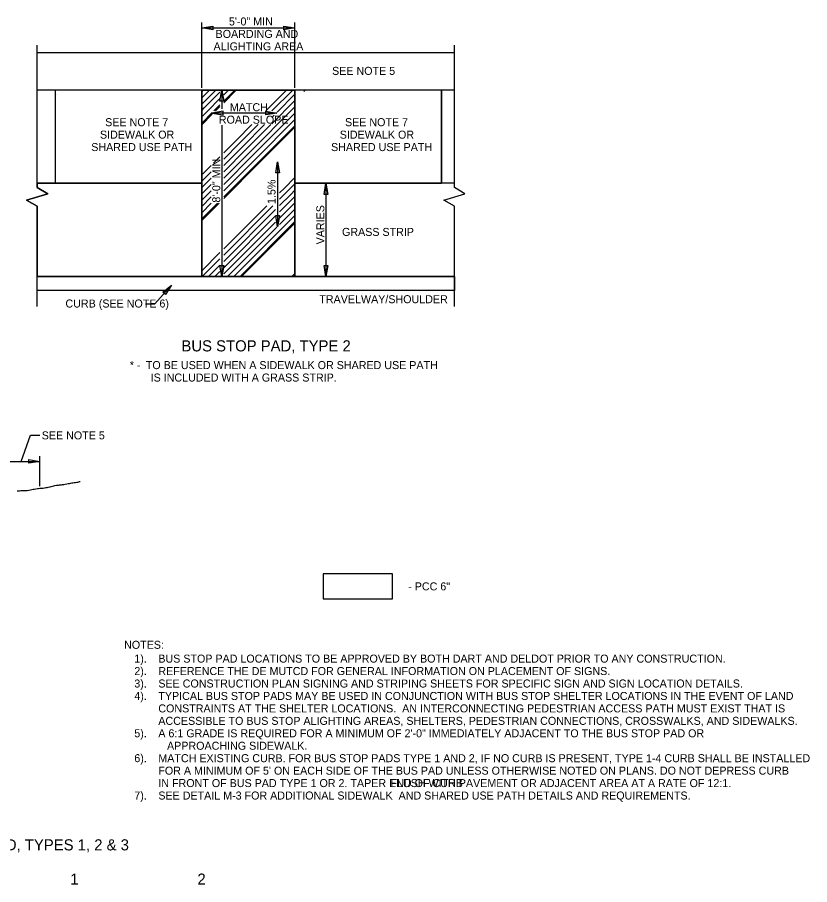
# Model space of a CAD drawing. Extents: x 1.8 to 18.1, y 0.6 to 10.4.
# Drawn here: x 9.18 to 18.09, y 0.61 to 10.37 of the extents above; entities that cross this region are included whole.
import ezdxf

# ---------------------------------------------------------------- set-up
doc = ezdxf.new("R2010")
doc.units = 0
for name, color, linetype in [('SD_P_Dimension Lines', 7, 'Continuous'), ('SD_P_Prop Object Lines', 7, 'Continuous'), ('SD_P_Shading', 7, 'Continuous'), ('SD_P_Subtitles', 7, 'Continuous'), ('SD_X_Exist Hidden Lines', 7, 'Continuous'), ('SD_X_Exist Object Lines', 7, 'Continuous'), ('SH_P_Sheet Border', 7, 'Continuous')]:
    doc.layers.add(name, color=color, linetype=linetype)

msp = doc.modelspace()

# ---------------------------------------------------------------- linework, layer by layer
at = {"layer": 'SD_P_Dimension Lines'}
for p, q in [((11.2537, 9.5752), (11.2537, 10.3086)), ((11.2537, 10.2486), (12.3023, 10.2486)), ((12.3023, 9.5752), (12.3023, 10.3086)), ((11.4804, 9.5495), (11.4804, 9.3391)), ((12.0989, 9.291), (11.3694, 9.291)), ((11.4804, 9.1561), (11.4804, 7.4523)), ((12.1066, 8.7416), (12.1066, 8.0122)), ((12.6505, 8.5009), (12.6505, 7.4523)), ((10.7274, 7.1444), (10.9136, 7.356)), ((10.6237, 7.1444), (10.7274, 7.1444)), ((9.2236, 5.3717), (9.3281, 5.6686)), ((9.3281, 5.6686), (9.4343, 5.6686)), ((9.0136, 5.3717), (9.4336, 5.3717)), ((9.4336, 5.0931), (9.4336, 5.4317))]:
    msp.add_line(p, q, dxfattribs=at)
for points in [[(11.3787, 10.2278), (11.2537, 10.2486), (11.3787, 10.2694)], [(12.1773, 10.2694), (12.3023, 10.2486), (12.1773, 10.2278)], [(11.4596, 9.4245), (11.4804, 9.5495), (11.5012, 9.4245)], [(11.4944, 9.3118), (11.3694, 9.291), (11.4944, 9.2702)], [(11.9739, 9.3118), (12.0989, 9.291), (11.9739, 9.2702)], [(12.0858, 8.6166), (12.1066, 8.7416), (12.1274, 8.6166)], [(12.6297, 8.3759), (12.6505, 8.5009), (12.6713, 8.3759)], [(12.1274, 8.1372), (12.1066, 8.0122), (12.0858, 8.1372)], [(11.5012, 7.5773), (11.4804, 7.4523), (11.4596, 7.5773)], [(12.6713, 7.5773), (12.6505, 7.4523), (12.6297, 7.5773)], [(10.8154, 7.2759), (10.9136, 7.356), (10.8466, 7.2484)], [(9.3086, 5.3925), (9.4336, 5.3717), (9.3086, 5.3509)]]:
    msp.add_lwpolyline(points, close=True, dxfattribs=at)
at = {"layer": 'SD_P_Prop Object Lines'}
for p, q in [((14.0951, 9.5495), (9.4051, 9.5495)), ((9.6059, 9.5495), (9.6059, 8.5009)), ((11.2537, 9.5495), (9.6059, 9.5495)), ((9.6059, 9.5495), (9.6059, 8.5009)), ((9.6059, 9.4945), (9.6156, 9.5043)), ((11.2537, 9.5495), (11.2537, 7.4523)), ((11.2537, 8.5009), (11.2537, 9.5495)), ((12.3023, 9.5495), (12.3023, 7.4523)), ((13.9501, 9.5495), (12.3023, 9.5495)), ((12.3023, 9.5495), (12.3023, 8.5009)), ((12.4013, 9.5339), (12.4169, 9.5495)), ((13.9501, 9.5495), (13.9501, 8.5009)), ((13.9501, 8.5009), (13.9501, 9.5495)), ((9.4051, 8.5009), (11.2537, 8.5009)), ((9.6059, 8.5009), (9.4051, 8.5009)), ((9.4051, 8.5009), (9.4051, 8.4529)), ((11.2537, 8.5009), (9.6059, 8.5009)), ((9.6059, 8.5009), (11.2537, 8.5009)), ((11.2537, 7.4523), (11.2537, 8.5009)), ((14.0951, 8.5009), (12.3023, 8.5009)), ((12.3023, 8.5009), (12.6505, 8.5009)), ((12.6505, 8.5009), (13.9501, 8.5009)), ((13.9492, 8.5009), (13.9501, 8.5018)), ((9.4051, 8.4529), (9.5244, 8.3807)), ((9.5244, 8.3807), (9.2853, 8.3098)), ((9.2853, 8.3098), (9.4051, 8.2419)), ((9.4051, 8.2419), (9.4051, 7.4523)), ((14.0951, 7.4523), (9.4051, 7.4523)), ((9.4051, 7.4523), (11.2537, 7.4523)), ((14.0951, 7.295), (9.4051, 7.295)), ((13.4014, 3.8261), (13.4014, 4.1078))]:
    msp.add_line(p, q, dxfattribs=at)
msp.add_lwpolyline([(12.3023, 8.5009), (12.3023, 7.4523), (14.0951, 7.4523), (14.0951, 8.2419), (13.9754, 8.3098), (14.2145, 8.3807), (14.0951, 8.4529), (14.0951, 8.5009), (12.3023, 8.5009)], close=True, dxfattribs=at)
msp.add_lwpolyline([(13.4014, 4.1078), (12.6217, 4.1078), (12.6217, 3.8261), (13.4014, 3.8261)], dxfattribs=at)
at = {"layer": 'SD_P_Shading'}
for p, q in [((11.4804, 9.5495), (11.2537, 9.5495)), ((11.2537, 9.5495), (11.2537, 8.5009)), ((11.2537, 9.3898), (11.4134, 9.5495)), ((11.2537, 9.4605), (11.3427, 9.5495)), ((11.2537, 9.5312), (11.2719, 9.5495)), ((11.283, 9.3483), (11.4596, 9.525)), ((12.3023, 9.5495), (11.4804, 9.5495)), ((11.4809, 9.5463), (11.4841, 9.5495)), ((11.5012, 9.4075), (11.6432, 9.5495)), ((11.5012, 9.4252), (11.6255, 9.5495)), ((11.5012, 9.4959), (11.5548, 9.5495)), ((11.9734, 9.314), (12.2089, 9.5495)), ((12.0442, 9.314), (12.2796, 9.5495)), ((12.1015, 9.3007), (12.3023, 9.5015)), ((12.3023, 8.5009), (12.3023, 9.5495)), ((11.3183, 9.313), (11.4596, 9.4543)), ((11.3901, 9.314), (11.4596, 9.3836)), ((11.4078, 9.314), (11.4596, 9.3659)), ((12.041, 9.1694), (12.3023, 9.4308)), ((11.2537, 9.3191), (11.283, 9.3483)), ((11.2537, 9.2484), (11.3183, 9.313)), ((11.2537, 9.1777), (11.3721, 9.296)), ((11.2537, 9.16), (11.3721, 9.2784)), ((11.7868, 8.8445), (12.3023, 9.36)), ((11.8221, 8.8092), (12.3023, 9.2893)), ((12.041, 9.2401), (12.0687, 9.2678)), ((11.8575, 8.7738), (12.3023, 9.2186)), ((11.6454, 8.986), (11.8196, 9.1602)), ((11.6807, 8.9506), (11.8903, 9.1602)), ((11.7161, 8.9152), (11.961, 9.1602)), ((11.7514, 8.8799), (12.0317, 9.1602)), ((11.8928, 8.7385), (12.3023, 9.1479)), ((11.9017, 8.7296), (12.3023, 9.1302)), ((11.5012, 8.8418), (11.6454, 8.986)), ((11.5012, 8.7711), (11.6807, 8.9506)), ((11.5012, 8.7004), (11.7161, 8.9152)), ((11.5012, 8.6297), (11.7514, 8.8799)), ((11.3869, 8.7275), (11.4596, 8.8002)), ((11.5012, 8.559), (11.7868, 8.8445)), ((11.5012, 8.4882), (11.8221, 8.8092)), ((11.2537, 8.5943), (11.36, 8.7006)), ((11.5012, 8.4175), (11.8575, 8.7738)), ((11.5012, 8.3468), (11.8928, 8.7385)), ((11.5012, 8.3291), (11.9017, 8.7296)), ((11.2537, 8.5236), (11.36, 8.6299)), ((11.2537, 8.4529), (11.36, 8.5591)), ((11.2537, 8.5009), (11.2537, 7.4523)), ((11.2537, 8.3822), (11.36, 8.4884)), ((12.1845, 8.4468), (12.3023, 8.5646)), ((12.2199, 8.4114), (12.3023, 8.4938)), ((12.3023, 7.4523), (12.3023, 8.5009)), ((11.2537, 8.3115), (11.36, 8.4177)), ((12.1294, 8.3917), (12.1845, 8.4468)), ((12.1294, 8.321), (12.2199, 8.4114)), ((12.2552, 8.3761), (12.3023, 8.4231)), ((11.2537, 8.2408), (11.36, 8.347)), ((12.1294, 8.2502), (12.2552, 8.3761)), ((12.1294, 8.1795), (12.2906, 8.3407)), ((12.2906, 8.3407), (12.3023, 8.3524)), ((11.2537, 8.0817), (11.4502, 8.2781)), ((11.2537, 8.0993), (11.4325, 8.2781)), ((11.2537, 8.1701), (11.36, 8.2763)), ((11.5012, 7.7635), (11.986, 8.2482)), ((11.5012, 7.6928), (12.0552, 8.2468)), ((11.5012, 7.622), (12.0837, 8.2045)), ((12.1294, 8.1088), (12.3023, 8.2817)), ((12.1294, 8.0381), (12.3023, 8.211)), ((11.5012, 7.5513), (12.0834, 8.1335)), ((11.6143, 7.4523), (12.3023, 8.1403)), ((11.5012, 7.4806), (12.0834, 8.0628)), ((11.5436, 7.4523), (12.1004, 8.0091)), ((11.685, 7.4523), (12.3023, 8.0696)), ((11.7027, 7.4523), (12.3023, 8.0519)), ((11.2537, 7.516), (11.4596, 7.7219)), ((11.2608, 7.4523), (11.4596, 7.6512)), ((11.3315, 7.4523), (11.4596, 7.5804)), ((11.2537, 7.4523), (11.4804, 7.4523)), ((11.4022, 7.4523), (11.4596, 7.5097)), ((11.4804, 7.4523), (12.3023, 7.4523)), ((12.2684, 7.4523), (12.3023, 7.4862)), ((13.4014, 3.8261), (13.4014, 4.1078))]:
    msp.add_line(p, q, dxfattribs=at)
for points in [[(11.2537, 9.5495), (12.3023, 9.5495), (12.3023, 7.4523), (11.2537, 7.4523)], [(9.4051, 7.4523), (14.0951, 7.4523), (14.0951, 7.295), (9.4051, 7.295)]]:
    msp.add_lwpolyline(points, close=True, dxfattribs=at)
msp.add_lwpolyline([(13.4014, 4.1078), (12.6217, 4.1078), (12.6217, 3.8261), (13.4014, 3.8261)], dxfattribs=at)
at = {"layer": 'SD_X_Exist Hidden Lines'}
msp.add_line((14.0951, 9.9695), (9.4051, 9.9695), dxfattribs=at)
at = {"layer": 'SD_X_Exist Object Lines'}
for p, q in [((9.4051, 8.4529), (9.4051, 10.0557)), ((14.0951, 8.4529), (14.0951, 10.0557)), ((9.5244, 8.3807), (9.4051, 8.4529)), ((14.2145, 8.3807), (14.0951, 8.4529)), ((9.2853, 8.3098), (9.5244, 8.3807)), ((9.4051, 8.2419), (9.2853, 8.3098)), ((13.9754, 8.3098), (14.2145, 8.3807)), ((14.0951, 8.2419), (13.9754, 8.3098)), ((9.4051, 7.1141), (9.4051, 8.2419)), ((14.0951, 7.1141), (14.0951, 8.2419))]:
    msp.add_line(p, q, dxfattribs=at)
msp.add_lwpolyline([(9.1803, 5.0404), (9.1943, 5.0417), (9.2058, 5.0429), (9.2199, 5.0442), (9.2416, 5.0455), (9.2518, 5.0455), (9.2671, 5.0455), (9.2786, 5.0455), (9.2914, 5.0455), (9.3106, 5.0493), (9.3272, 5.0519), (9.3438, 5.0557), (9.3591, 5.0595), (9.3706, 5.0621), (9.3872, 5.0647), (9.4064, 5.0672), (9.4204, 5.0685), (9.4345, 5.0698), (9.446, 5.0698), (9.4587, 5.0698), (9.4728, 5.0723), (9.4881, 5.0749), (9.5022, 5.0774), (9.5175, 5.08), (9.529, 5.0826), (9.5507, 5.0877), (9.5609, 5.0915), (9.575, 5.0953), (9.5929, 5.0979), (9.6031, 5.1004), (9.621, 5.1043), (9.6325, 5.1056), (9.6427, 5.1068), (9.6542, 5.1081), (9.6657, 5.1094), (9.6772, 5.1107), (9.6899, 5.1132), (9.7027, 5.1145), (9.7193, 5.1171), (9.7372, 5.1196), (9.7513, 5.1222), (9.7691, 5.1247), (9.7794, 5.1286), (9.7947, 5.1311), (9.8062, 5.1324), (9.8202, 5.1337), (9.8343, 5.1362), (9.8496, 5.1375), (9.8611, 5.1401), (9.8713, 5.1426), (9.8815, 5.1452), (9.8892, 5.1477)], dxfattribs=at)

# ---------------------------------------------------------------- texts
at = {"layer": 'SD_P_Dimension Lines'}
for s, height, p in [('MATCH', 0.09, (11.5705, 9.3114)), ('ROAD SLOPE', 0.09, (11.4469, 9.1714)), ('* -', 0.09, (10.4458, 6.4108)), ('TO BE USED WHEN A SIDEWALK OR SHARED USE PATH ', 0.09, (10.6258, 6.4108)), ('       IS INCLUDED WITH A GRASS STRIP.', 0.09, (10.4458, 6.2708)), ('NOTES:', 0.09, (10.3816, 3.2648)), ('1).', 0.09, (10.4964, 3.1094)), ('BUS STOP PAD LOCATIONS TO BE APPROVED BY BOTH DART AND DELDOT PRIOR TO ANY CONSTRUCTION.', 0.09, (10.7664, 3.1094)), ('2).', 0.09, (10.4964, 2.9694)), ('REFERENCE THE DE MUTCD FOR GENERAL INFORMATION ON PLACEMENT OF SIGNS.', 0.09, (10.7664, 2.9694)), ('3).', 0.09, (10.4964, 2.8294)), ('SEE CONSTRUCTION PLAN SIGNING AND STRIPING SHEETS FOR SPECIFIC SIGN AND SIGN LOCATION DETAILS. ', 0.09, (10.7664, 2.8294)), ('4).', 0.09, (10.4964, 2.6894)), ('TYPICAL BUS STOP PADS MAY BE USED IN CONJUNCTION WITH BUS STOP SHELTER LOCATIONS IN THE EVENT OF LAND ', 0.09, (10.7664, 2.6894)), ('CONSTRAINTS AT THE SHELTER LOCATIONS.  AN INTERCONNECTING PEDESTRIAN ACCESS PATH MUST EXIST THAT IS', 0.09, (10.7664, 2.5494)), ('ACCESSIBLE TO BUS STOP ALIGHTING AREAS, SHELTERS, PEDESTRIAN CONNECTIONS, CROSSWALKS, AND SIDEWALKS.', 0.09, (10.7664, 2.4094)), ('5).', 0.09, (10.4964, 2.2694)), ('A 6:1 GRADE IS REQUIRED FOR A MINIMUM OF 2\'-0" IMMEDIATELY ADJACENT TO THE BUS STOP PAD OR', 0.09, (10.7664, 2.2694)), ('           APPROACHING SIDEWALK. ', 0.09, (10.4964, 2.1294)), ('6).', 0.09, (10.4964, 1.9894)), ('MATCH EXISTING CURB. FOR BUS STOP PADS TYPE 1 AND 2, IF NO CURB IS PRESENT, TYPE 1-4 CURB SHALL BE INSTALLED ', 0.09, (10.7664, 1.9894)), ("FOR A MINIMUM OF 5' ON EACH SIDE OF THE BUS PAD UNLESS OTHERWISE NOTED ON PLANS. DO NOT DEPRESS CURB ", 0.09, (10.7664, 1.8494)), ('IN FRONT OF BUS PAD TYPE 1 OR 2. TAPER END OF CURB ', 0.09, (10.7664, 1.7094)), ('FLUSH WITH PAVEMENT OR ADJACENT AREA AT A RATE OF 12:1.', 0.09, (13.3764, 1.7094)), ('7).', 0.09, (10.4964, 1.5694)), ('SEE DETAIL M-3 FOR ADDITIONAL SIDEWALK  AND SHARED USE PATH DETAILS AND REQUIREMENTS.', 0.09, (10.7664, 1.5694)), ('BUS STOP PAD, TYPES 1, 2 & 3', 0.125, (7.9369, 0.9973)), ('1', 0.125, (9.777, 0.6119)), ('2', 0.125, (11.206, 0.6119))]:
    msp.add_text(s, height=height, dxfattribs=at).set_placement(p)
msp.add_text('1.5%', height=0.09, rotation=90, dxfattribs=at).set_placement((12.0841, 8.2676))
at = {"layer": 'SD_P_Subtitles'}
msp.add_text('BUS STOP PAD, TYPE 2', height=0.125, dxfattribs=at).set_placement((11.0261, 6.6098))
at = {"layer": 'SH_P_Sheet Border'}
for s, p in [('5\'-0" MIN', (11.5603, 10.2759)), ('BOARDING AND', (11.4102, 10.1359)), ('ALIGHTING AREA', (11.3872, 9.9959)), ('SEE NOTE 5', (12.72, 9.7203)), ('SEE NOTE 7', (10.1688, 9.143)), ('SEE NOTE 7', (12.8653, 9.143)), ('SIDEWALK OR ', (10.1098, 9.003)), ('SIDEWALK OR ', (12.8062, 9.003)), ('SHARED USE PATH', (10.012, 8.863)), ('SHARED USE PATH', (12.7084, 8.863)), ('GRASS STRIP', (12.8319, 7.9088)), ('TRAVELWAY/SHOULDER', (12.5769, 7.1519)), ('CURB (SEE NOTE 6)', (9.7221, 7.1035)), ('SEE NOTE 5', (9.4552, 5.6203)), ('- PCC 6"', (13.5765, 3.9219))]:
    msp.add_text(s, height=0.09, dxfattribs=at).set_placement(p)
for s, p in [('8\'-0" MIN', (11.4627, 8.2832)), ('VARIES', (12.6328, 7.8135))]:
    msp.add_text(s, height=0.09, rotation=90, dxfattribs=at).set_placement(p)

doc.saveas('drawing.dxf')
